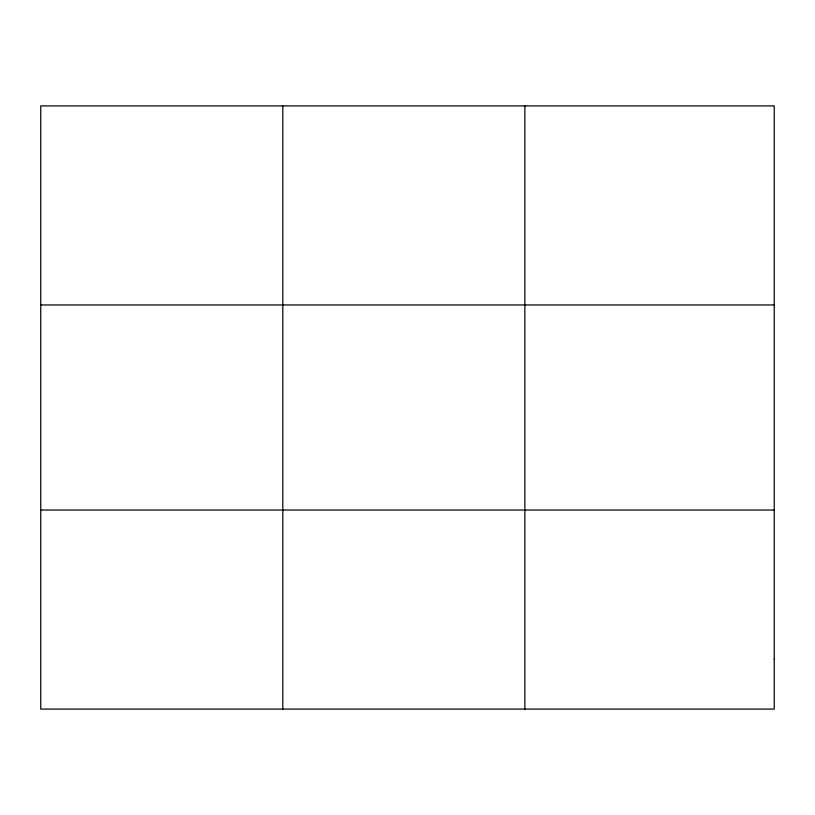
<?xml version="1.0" encoding="UTF-8"?>
<svg xmlns="http://www.w3.org/2000/svg" width="815" height="815" viewBox="0 0 815 815"><rect width="100%" height="100%" fill="white"/><g stroke="black" fill="none" stroke-linecap="round" stroke-linejoin="round"><path stroke-width="1.22" d="M282.805 105.909L282.805 709.091M524.86 105.909L524.86 709.091M40.75 304.963L774.25 304.963M40.75 510.037L774.25 510.037M774.25 659.325L774.25 709.091L40.75 709.091L40.75 105.909L774.25 105.909L774.25 659.325"/></g></svg>
